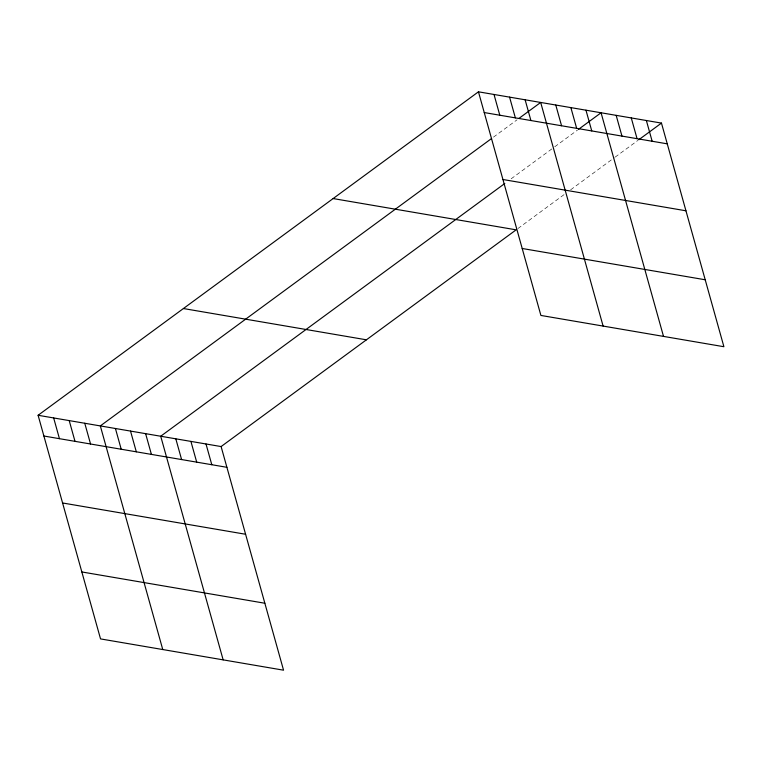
<?xml version="1.0" encoding="UTF-8"?>
<svg xmlns="http://www.w3.org/2000/svg" width="762" height="762" viewBox="0 0 762 762"><rect width="100%" height="100%" fill="white"/><g stroke="black" fill="none" stroke-linecap="round" stroke-linejoin="round"><path stroke-width="0.57" stroke-dasharray="3.81 2.86" d="M493.452 137.141L517.065 119.796M511.15 178.813L553.841 147.457M554.746 146.79L577.453 130.112M517.96 228.505L565.185 193.805M570.643 189.805L614.229 157.782M615.144 157.115L637.851 140.437"/><path stroke-width="1.14" d="M38.1 415.28L221.104 446.561L283.55 670.189L100.536 638.908L38.1 415.28L478.45 91.811L661.464 123.092L723.9 346.72L540.896 315.439L478.45 91.811M491.633 138.474L100.327 425.92L162.763 649.548M518.874 118.462L540.677 102.451L603.113 326.079M504.796 183.49L160.715 436.235L223.152 659.863M578.368 129.445L601.066 112.766L663.512 336.394M221.104 446.561L516.141 229.838L333.137 198.558M638.756 139.77L661.464 123.092M484.241 112.557L667.255 143.837M502.939 179.508L685.943 210.788M522.199 248.488L705.202 279.768M183.413 308.534L366.427 339.814M43.891 436.026L226.905 467.306M62.589 502.977L245.593 534.257M81.848 571.957L264.852 603.237M646.367 120.51L652.158 141.256M631.269 117.929L637.061 138.674M616.163 115.348L621.954 136.093M585.968 110.185L591.76 130.931M570.871 107.604L576.663 128.349M555.774 105.023L561.565 125.768M525.123 99.784L530.914 120.529M509.568 97.126L515.36 117.872M494.005 94.469L499.796 115.214M206.007 443.979L211.798 464.725M190.91 441.398L196.701 462.143M175.812 438.817L181.604 459.562M145.618 433.654L151.409 454.4M130.521 431.073L136.312 451.818M115.424 428.492L121.215 449.237M84.763 423.253L90.554 443.998M69.209 420.595L75 441.341M53.654 417.938L59.446 438.683"/></g></svg>
